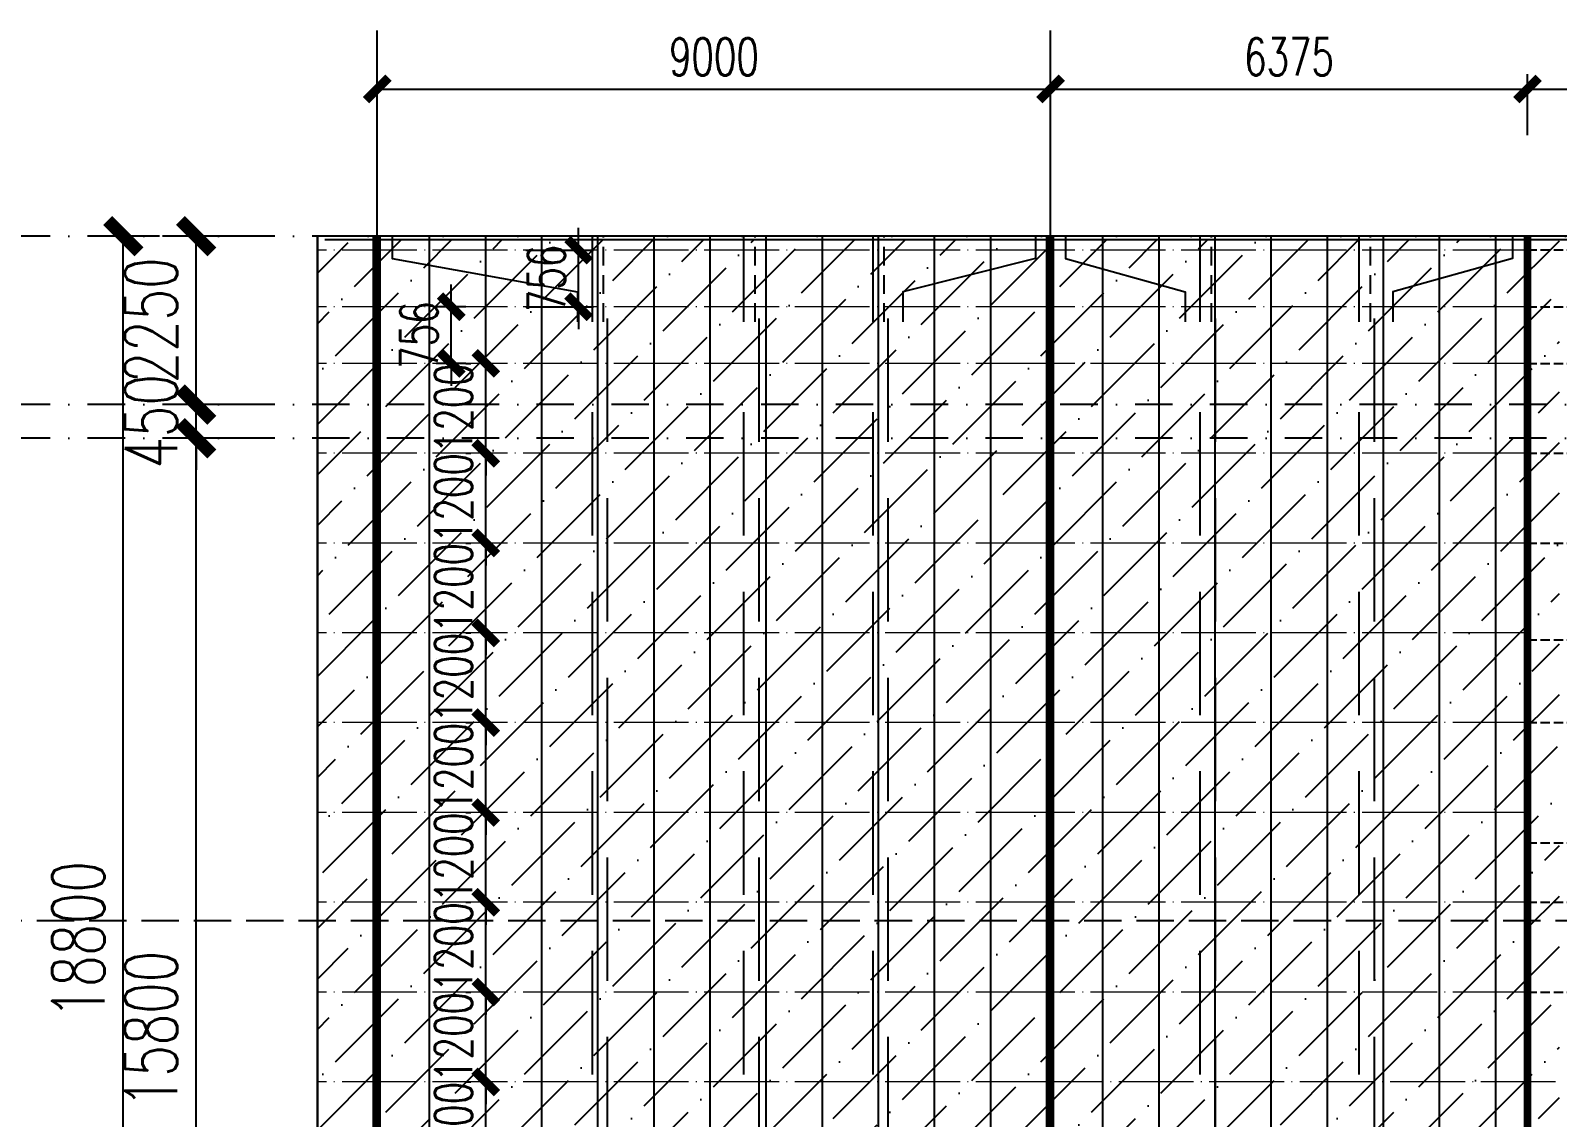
# Model space of a CAD drawing. Extents: x -2072575 to 87763, y -155913 to 742026.
# Drawn here: x -392849 to -372440, y 509940 to 524462 of the extents above; entities that cross this region are included whole.
import ezdxf

# ---------------------------------------------------------------- set-up
doc = ezdxf.new("R2010")
doc.units = 0
doc.header["$LTSCALE"] = 1000
for name, pattern in [('20剖面图$0$DASH', [0.35, 0.25, -0.1]), ('__DASH', [0.35, 0.25, -0.1]), ('CENTER', [2, 1.25, -0.25, 0.25, -0.25]), ('DASHDOT', [1, 0.5, -0.25, 0, -0.25]), ('DASHED', [0.75, 0.5, -0.25]), ('DOT', [0.25, 0, -0.25]), ('DOTE', [2.42, 2, -0.2, 0.02, -0.2])]:
    doc.linetypes.add(name, pattern=pattern)
doc.layers.get('Defpoints').update_dxf_attribs({"color": 210})
for name, color, linetype in [('!ZN1-填充-8', 8, 'Continuous'), ('12圆钢+30钢套管撑杆', 3, 'Continuous'), ('12圆钢斜拉条', 30, 'Continuous'), ('12圆钢直拉条', 22, 'Continuous'), ('60x60x5钢方管', 6, '20剖面图$0$DASH'), ('A-LIN-V', 9, 'Continuous'), ('A-云线', 50, 'Continuous'), ('DIM', 173, 'Continuous'), ('DOT', 8, 'DOT'), ('DOTE', 1, 'CENTER'), ('压型钢板', 23, 'Continuous')]:
    doc.layers.add(name, color=color, linetype=linetype)
doc.layers.add('A-加建区域', color=47, linetype='Continuous', plot=False)
doc.layers.add('冷弯薄壁C型钢 250x75x20x3.0', color=51, linetype='DOTE', lineweight=0)
doc.layers.add('梁', color=4, linetype='Continuous', lineweight=18)
doc.styles.add('DHTEXT-1', font='romans.shx', dxfattribs={"width": 0.7, "bigfont": 'chinese.shx'})
doc.dimstyles.new('ZN200', dxfattribs={"dimscale": 200, "dimtxt": 2.5, "dimasz": 1.5, "dimexe": 1, "dimexo": 2, "dimgap": 0.9, "dimtad": 1, "dimdec": 0, "dimdsep": 46, "dimtxsty": 'DHTEXT-1', "dimblk": 'ARCHTICK', "dimcen": 2.5, "dimclrd": 173, "dimclre": 173, "dimclrt": 7, "dimazin": 2, "dimtfac": 1, "dimtdec": 0, "dimtix": 1, "dimtmove": 2, "dimatfit": 3, "dimfxl": 0, "dimtolj": 1, "dimtzin": 0, "dimarcsym": 0})
doc.dimstyles.new('ZN280', dxfattribs={"dimscale": 280, "dimtxt": 2.5, "dimasz": 1.5, "dimexe": 1, "dimexo": 2, "dimgap": 0.9, "dimtad": 1, "dimdec": 0, "dimdsep": 46, "dimtxsty": 'DHTEXT-1', "dimblk": 'ARCHTICK', "dimcen": 2.5, "dimclrd": 173, "dimclre": 173, "dimclrt": 7, "dimazin": 2, "dimtfac": 1, "dimtdec": 0, "dimtix": 1, "dimtmove": 2, "dimatfit": 3, "dimfxl": 0, "dimarcsym": 0})

# ---------------------------------------------------------------- blocks, each defined once
blk = doc.blocks.new('20250905100330')
at = {"layer": '!ZN1-填充-8'}
h = blk.add_hatch(dxfattribs=at)
h.set_pattern_fill('ANSI36', color=252, scale=300, style=0)
h.set_pattern_definition([(45, (388215.23, -503214.68), (252.5697, 926.0889), [1190.625, -238.125, 0, -238.125])])
h.paths.add_polyline_path([(6500, 2400), (6500, 0), (5200, 0), (5200, 2400)])
h.paths.add_polyline_path([(15800, 0), (-800, 0), (-800, 18450), (15800, 18450)])
at = {"layer": 'A-LIN-V'}
for p, q in [((-800, 18500), (-800, -300)), ((184900, 18500), (-700, 18500)), ((184900, 18450), (-700, 18450))]:
    blk.add_line(p, q, dxfattribs=at)
at = {"layer": '压型钢板', "color": 252, "ltscale": 10}
for p, q in [((-800, 0), (-800, 18500)), ((-50, 0), (-50, 18500)), ((700, 0), (700, 18500)), ((1450, 0), (1450, 18500)), ((2200, 0), (2200, 18500)), ((2950, 0), (2950, 18500)), ((3700, 0), (3700, 18500)), ((4450, 0), (4450, 18500)), ((5200, 0), (5200, 18500)), ((5950, 2400), (5950, 18500)), ((6700, 0), (6700, 18500)), ((7450, 0), (7450, 18500)), ((8200, 0), (8200, 18500)), ((8950, 0), (8950, 18500)), ((9700, 0), (9700, 18500)), ((10450, 0), (10450, 18500)), ((11200, 0), (11200, 18500)), ((11950, 0), (11950, 18500)), ((12700, 0), (12700, 18500)), ((13450, 0), (13450, 18500)), ((14200, 0), (14200, 18500)), ((14950, 0), (14950, 18500))]:
    blk.add_line(p, q, dxfattribs=at)
blk = doc.blocks.new('_ArchTick')
at = {"color": 0, "linetype": 'ByBlock', "const_width": 0.4}
blk.add_lwpolyline([(-0.5, -0.5), (0.5, 0.5)], dxfattribs=at)
blk = doc.blocks.new('*D2473')
at = {"layer": 'Defpoints', "color": 0, "ltscale": 2800, "transparency": 16777216}
for p in [(-3394, 18500), (-2352, 18500), (-2352, -300)]:
    blk.add_point(p, dxfattribs=at)
at = {"layer": 'DIM', "color": 173, "linetype": 'ByBlock', "lineweight": -2, "ltscale": 2800, "transparency": 16777216}
for p, q in [((-2912, 18500), (-3674, 18500)), ((-3394, -300), (-3394, 18500)), ((-2912, -300), (-3674, -300))]:
    blk.add_line(p, q, dxfattribs=at)
at = {"layer": 'DIM', "color": 173, "lineweight": -2, "ltscale": 2800, "transparency": 16777216, "xscale": 420, "yscale": 420, "zscale": 420}
for p, rotation in [((-3394, 18500), 90), ((-3394, -300), 270)]:
    blk.add_blockref('_ArchTick', p, dxfattribs=dict(at, rotation=rotation))
at = {"layer": 'DIM', "color": 7, "ltscale": 2800, "transparency": 16777216, "insert": (-3996, 9100), "char_height": 700, "attachment_point": 5, "rotation": 90, "style": 'DHTEXT-1'}
blk.add_mtext('18800', dxfattribs=at)
blk = doc.blocks.new('*D2475')
at = {"layer": 'Defpoints', "color": 0, "ltscale": 2800, "transparency": 16777216}
for p in [(-2421, 15800), (-1087, 15800), (-1087, 0)]:
    blk.add_point(p, dxfattribs=at)
at = {"layer": 'DIM', "color": 173, "linetype": 'ByBlock', "lineweight": -2, "ltscale": 2800, "transparency": 16777216}
for p, q in [((-1647, 15800), (-2701, 15800)), ((-2421, 0), (-2421, 15800)), ((-1647, 0), (-2701, 0))]:
    blk.add_line(p, q, dxfattribs=at)
at = {"layer": 'DIM', "color": 173, "lineweight": -2, "ltscale": 2800, "transparency": 16777216, "xscale": 420, "yscale": 420, "zscale": 420}
for p, rotation in [((-2421, 15800), 90), ((-2421, 0), 270)]:
    blk.add_blockref('_ArchTick', p, dxfattribs=dict(at, rotation=rotation))
at = {"layer": 'DIM', "color": 7, "ltscale": 2800, "transparency": 16777216, "insert": (-3023, 7900), "char_height": 700, "attachment_point": 5, "rotation": 90, "style": 'DHTEXT-1'}
blk.add_mtext('15800', dxfattribs=at)
blk = doc.blocks.new('*D2476')
at = {"layer": 'Defpoints', "color": 0, "ltscale": 2800, "transparency": 16777216}
for p in [(-2421, 16250), (-1087, 16250), (-1087, 15800)]:
    blk.add_point(p, dxfattribs=at)
at = {"layer": 'DIM', "color": 173, "linetype": 'ByBlock', "lineweight": -2, "ltscale": 2800, "transparency": 16777216}
for p, q in [((-2421, 16250), (-2421, 16670)), ((-1647, 16250), (-2701, 16250)), ((-2421, 15800), (-2421, 16250)), ((-1647, 15800), (-2701, 15800)), ((-2421, 15800), (-2421, 15380))]:
    blk.add_line(p, q, dxfattribs=at)
at = {"layer": 'DIM', "color": 173, "lineweight": -2, "ltscale": 2800, "transparency": 16777216, "xscale": 420, "yscale": 420, "zscale": 420}
for p, rotation in [((-2421, 16250), 270), ((-2421, 15800), 90)]:
    blk.add_blockref('_ArchTick', p, dxfattribs=dict(at, rotation=rotation))
at = {"layer": 'DIM', "color": 7, "ltscale": 2800, "transparency": 16777216, "insert": (-3023, 16025), "char_height": 700, "attachment_point": 5, "rotation": 90, "style": 'DHTEXT-1'}
blk.add_mtext('450', dxfattribs=at)
blk = doc.blocks.new('*D2493')
at = {"layer": 'Defpoints', "color": 0, "ltscale": 2800, "transparency": 16777216}
for p in [(-2421, 18500), (-1087, 18500), (-1087, 16250)]:
    blk.add_point(p, dxfattribs=at)
at = {"layer": 'DIM', "color": 173, "linetype": 'ByBlock', "lineweight": -2, "ltscale": 2800, "transparency": 16777216}
for p, q in [((-1647, 18500), (-2701, 18500)), ((-2421, 16250), (-2421, 18500)), ((-1647, 16250), (-2701, 16250))]:
    blk.add_line(p, q, dxfattribs=at)
at = {"layer": 'DIM', "color": 173, "lineweight": -2, "ltscale": 2800, "transparency": 16777216, "xscale": 420, "yscale": 420, "zscale": 420}
for p, rotation in [((-2421, 18500), 90), ((-2421, 16250), 270)]:
    blk.add_blockref('_ArchTick', p, dxfattribs=dict(at, rotation=rotation))
at = {"layer": 'DIM', "color": 7, "ltscale": 2800, "transparency": 16777216, "insert": (-3023, 17375), "char_height": 700, "attachment_point": 5, "rotation": 90, "style": 'DHTEXT-1'}
blk.add_mtext('2250', dxfattribs=at)
blk = doc.blocks.new('*D3579')
at = {"layer": 'Defpoints', "color": 0, "ltscale": 10, "transparency": 16777216}
for p in [(-386629, 521527, 0), (-385524, 521527), (-386629, 520771)]:
    blk.add_point(p, dxfattribs=at)
at = {"layer": 'DIM', "color": 173, "linetype": 'ByBlock', "lineweight": -2, "ltscale": 10, "transparency": 16777216}
for p, q in [((-385524, 521527), (-385524, 521827)), ((-386229, 521527), (-385324, 521527)), ((-385524, 520771), (-385524, 521527)), ((-386229, 520771), (-385324, 520771)), ((-385524, 520771), (-385524, 520471))]:
    blk.add_line(p, q, dxfattribs=at)
at = {"layer": 'DIM', "color": 173, "lineweight": -2, "ltscale": 10, "transparency": 16777216, "xscale": 300, "yscale": 300, "zscale": 300}
for p, rotation in [((-385524, 521527), 270), ((-385524, 520771), 90)]:
    blk.add_blockref('_ArchTick', p, dxfattribs=dict(at, rotation=rotation))
at = {"layer": 'DIM', "color": 7, "ltscale": 10, "transparency": 16777216, "insert": (-385954, 521149), "char_height": 500, "attachment_point": 5, "rotation": 90, "style": 'DHTEXT-1'}
blk.add_mtext('\\A1;756', dxfattribs=at)
blk = doc.blocks.new('*D3580')
at = {"layer": 'Defpoints', "color": 0, "ltscale": 10, "transparency": 16777216}
for p in [(-387227, 520771), (-386629, 520771), (-386629, 520015)]:
    blk.add_point(p, dxfattribs=at)
at = {"layer": 'DIM', "color": 173, "linetype": 'ByBlock', "lineweight": -2, "ltscale": 10, "transparency": 16777216}
for p, q in [((-387227, 520771), (-387227, 521071)), ((-387029, 520771), (-387427, 520771)), ((-387227, 520015), (-387227, 520771)), ((-387029, 520015), (-387427, 520015)), ((-387227, 520015), (-387227, 519715))]:
    blk.add_line(p, q, dxfattribs=at)
at = {"layer": 'DIM', "color": 173, "lineweight": -2, "ltscale": 10, "transparency": 16777216, "xscale": 300, "yscale": 300, "zscale": 300}
for p, rotation in [((-387227, 520771), 270), ((-387227, 520015), 90)]:
    blk.add_blockref('_ArchTick', p, dxfattribs=dict(at, rotation=rotation))
at = {"layer": 'DIM', "color": 7, "ltscale": 10, "transparency": 16777216, "insert": (-387657, 520393), "char_height": 500, "attachment_point": 5, "rotation": 90, "style": 'DHTEXT-1'}
blk.add_mtext('\\A1;756', dxfattribs=at)
blk = doc.blocks.new('*D3581')
at = {"layer": 'Defpoints', "color": 0, "ltscale": 10, "transparency": 16777216}
for p in [(-386765, 520015), (-386629, 520015), (-386629, 518815)]:
    blk.add_point(p, dxfattribs=at)
at = {"layer": 'DIM', "color": 173, "linetype": 'ByBlock', "lineweight": -2, "ltscale": 10, "transparency": 16777216}
for p, q in [((-386765, 520015), (-386765, 520315)), ((-387029, 520015), (-386965, 520015)), ((-386765, 518815), (-386765, 520015)), ((-387029, 518815), (-386965, 518815)), ((-386765, 518815), (-386765, 518515))]:
    blk.add_line(p, q, dxfattribs=at)
at = {"layer": 'DIM', "color": 173, "lineweight": -2, "ltscale": 10, "transparency": 16777216, "xscale": 300, "yscale": 300, "zscale": 300}
for p, rotation in [((-386765, 520015), 270), ((-386765, 518815), 90)]:
    blk.add_blockref('_ArchTick', p, dxfattribs=dict(at, rotation=rotation))
at = {"layer": 'DIM', "color": 7, "ltscale": 10, "transparency": 16777216, "insert": (-387195, 519415), "char_height": 500, "attachment_point": 5, "rotation": 90, "style": 'DHTEXT-1'}
blk.add_mtext('\\A1;1200', dxfattribs=at)
blk = doc.blocks.new('*D3582')
at = {"layer": 'Defpoints', "color": 0, "ltscale": 10, "transparency": 16777216}
for p in [(-386765, 518815), (-386629, 518815), (-386629, 517615)]:
    blk.add_point(p, dxfattribs=at)
at = {"layer": 'DIM', "color": 173, "linetype": 'ByBlock', "lineweight": -2, "ltscale": 10, "transparency": 16777216}
for p, q in [((-386765, 518815), (-386765, 519115)), ((-387029, 518815), (-386965, 518815)), ((-386765, 517615), (-386765, 518815)), ((-387029, 517615), (-386965, 517615)), ((-386765, 517615), (-386765, 517315))]:
    blk.add_line(p, q, dxfattribs=at)
at = {"layer": 'DIM', "color": 173, "lineweight": -2, "ltscale": 10, "transparency": 16777216, "xscale": 300, "yscale": 300, "zscale": 300}
for p, rotation in [((-386765, 518815), 270), ((-386765, 517615), 90)]:
    blk.add_blockref('_ArchTick', p, dxfattribs=dict(at, rotation=rotation))
at = {"layer": 'DIM', "color": 7, "ltscale": 10, "transparency": 16777216, "insert": (-387195, 518215), "char_height": 500, "attachment_point": 5, "rotation": 90, "style": 'DHTEXT-1'}
blk.add_mtext('\\A1;1200', dxfattribs=at)
blk = doc.blocks.new('*D3583')
at = {"layer": 'Defpoints', "color": 0, "ltscale": 10, "transparency": 16777216}
for p in [(-386765, 517615), (-386629, 517615), (-386629, 516415)]:
    blk.add_point(p, dxfattribs=at)
at = {"layer": 'DIM', "color": 173, "linetype": 'ByBlock', "lineweight": -2, "ltscale": 10, "transparency": 16777216}
for p, q in [((-386765, 517615), (-386765, 517915)), ((-387029, 517615), (-386965, 517615)), ((-386765, 516415), (-386765, 517615)), ((-387029, 516415), (-386965, 516415)), ((-386765, 516415), (-386765, 516115))]:
    blk.add_line(p, q, dxfattribs=at)
at = {"layer": 'DIM', "color": 173, "lineweight": -2, "ltscale": 10, "transparency": 16777216, "xscale": 300, "yscale": 300, "zscale": 300}
for p, rotation in [((-386765, 517615), 270), ((-386765, 516415), 90)]:
    blk.add_blockref('_ArchTick', p, dxfattribs=dict(at, rotation=rotation))
at = {"layer": 'DIM', "color": 7, "ltscale": 10, "transparency": 16777216, "insert": (-387195, 517015), "char_height": 500, "attachment_point": 5, "rotation": 90, "style": 'DHTEXT-1'}
blk.add_mtext('\\A1;1200', dxfattribs=at)
blk = doc.blocks.new('*D3584')
at = {"layer": 'Defpoints', "color": 0, "ltscale": 10, "transparency": 16777216}
for p in [(-386765, 516415), (-386629, 516415), (-386629, 515215)]:
    blk.add_point(p, dxfattribs=at)
at = {"layer": 'DIM', "color": 173, "linetype": 'ByBlock', "lineweight": -2, "ltscale": 10, "transparency": 16777216}
for p, q in [((-386765, 516415), (-386765, 516715)), ((-387029, 516415), (-386965, 516415)), ((-386765, 515215), (-386765, 516415)), ((-387029, 515215), (-386965, 515215)), ((-386765, 515215), (-386765, 514915))]:
    blk.add_line(p, q, dxfattribs=at)
at = {"layer": 'DIM', "color": 173, "lineweight": -2, "ltscale": 10, "transparency": 16777216, "xscale": 300, "yscale": 300, "zscale": 300}
for p, rotation in [((-386765, 516415), 270), ((-386765, 515215), 90)]:
    blk.add_blockref('_ArchTick', p, dxfattribs=dict(at, rotation=rotation))
at = {"layer": 'DIM', "color": 7, "ltscale": 10, "transparency": 16777216, "insert": (-387195, 515815), "char_height": 500, "attachment_point": 5, "rotation": 90, "style": 'DHTEXT-1'}
blk.add_mtext('\\A1;1200', dxfattribs=at)
blk = doc.blocks.new('*D3585')
at = {"layer": 'Defpoints', "color": 0, "ltscale": 10, "transparency": 16777216}
for p in [(-386765, 515215), (-386629, 515215), (-386629, 514015)]:
    blk.add_point(p, dxfattribs=at)
at = {"layer": 'DIM', "color": 173, "linetype": 'ByBlock', "lineweight": -2, "ltscale": 10, "transparency": 16777216}
for p, q in [((-386765, 515215), (-386765, 515515)), ((-387029, 515215), (-386965, 515215)), ((-386765, 514015), (-386765, 515215)), ((-387029, 514015), (-386965, 514015)), ((-386765, 514015), (-386765, 513715))]:
    blk.add_line(p, q, dxfattribs=at)
at = {"layer": 'DIM', "color": 173, "lineweight": -2, "ltscale": 10, "transparency": 16777216, "xscale": 300, "yscale": 300, "zscale": 300}
for p, rotation in [((-386765, 515215), 270), ((-386765, 514015), 90)]:
    blk.add_blockref('_ArchTick', p, dxfattribs=dict(at, rotation=rotation))
at = {"layer": 'DIM', "color": 7, "ltscale": 10, "transparency": 16777216, "insert": (-387195, 514615), "char_height": 500, "attachment_point": 5, "rotation": 90, "style": 'DHTEXT-1'}
blk.add_mtext('\\A1;1200', dxfattribs=at)
blk = doc.blocks.new('*D3586')
at = {"layer": 'Defpoints', "color": 0, "ltscale": 10, "transparency": 16777216}
for p in [(-386765, 514015), (-386629, 514015), (-386629, 512815)]:
    blk.add_point(p, dxfattribs=at)
at = {"layer": 'DIM', "color": 173, "linetype": 'ByBlock', "lineweight": -2, "ltscale": 10, "transparency": 16777216}
for p, q in [((-386765, 514015), (-386765, 514315)), ((-387029, 514015), (-386965, 514015)), ((-386765, 512815), (-386765, 514015)), ((-387029, 512815), (-386965, 512815)), ((-386765, 512815), (-386765, 512515))]:
    blk.add_line(p, q, dxfattribs=at)
at = {"layer": 'DIM', "color": 173, "lineweight": -2, "ltscale": 10, "transparency": 16777216, "xscale": 300, "yscale": 300, "zscale": 300}
for p, rotation in [((-386765, 514015), 270), ((-386765, 512815), 90)]:
    blk.add_blockref('_ArchTick', p, dxfattribs=dict(at, rotation=rotation))
at = {"layer": 'DIM', "color": 7, "ltscale": 10, "transparency": 16777216, "insert": (-387195, 513415), "char_height": 500, "attachment_point": 5, "rotation": 90, "style": 'DHTEXT-1'}
blk.add_mtext('\\A1;1200', dxfattribs=at)
blk = doc.blocks.new('*D3587')
at = {"layer": 'Defpoints', "color": 0, "ltscale": 10, "transparency": 16777216}
for p in [(-386765, 512815), (-386629, 512815), (-386629, 511615)]:
    blk.add_point(p, dxfattribs=at)
at = {"layer": 'DIM', "color": 173, "linetype": 'ByBlock', "lineweight": -2, "ltscale": 10, "transparency": 16777216}
for p, q in [((-386765, 512815), (-386765, 513115)), ((-387029, 512815), (-386965, 512815)), ((-386765, 511615), (-386765, 512815)), ((-387029, 511615), (-386965, 511615)), ((-386765, 511615), (-386765, 511315))]:
    blk.add_line(p, q, dxfattribs=at)
at = {"layer": 'DIM', "color": 173, "lineweight": -2, "ltscale": 10, "transparency": 16777216, "xscale": 300, "yscale": 300, "zscale": 300}
for p, rotation in [((-386765, 512815), 270), ((-386765, 511615), 90)]:
    blk.add_blockref('_ArchTick', p, dxfattribs=dict(at, rotation=rotation))
at = {"layer": 'DIM', "color": 7, "ltscale": 10, "transparency": 16777216, "insert": (-387195, 512215), "char_height": 500, "attachment_point": 5, "rotation": 90, "style": 'DHTEXT-1'}
blk.add_mtext('\\A1;1200', dxfattribs=at)
blk = doc.blocks.new('*D3588')
at = {"layer": 'Defpoints', "color": 0, "ltscale": 10, "transparency": 16777216}
for p in [(-386765, 511615), (-386629, 511615), (-386629, 510415)]:
    blk.add_point(p, dxfattribs=at)
at = {"layer": 'DIM', "color": 173, "linetype": 'ByBlock', "lineweight": -2, "ltscale": 10, "transparency": 16777216}
for p, q in [((-386765, 511615), (-386765, 511915)), ((-387029, 511615), (-386965, 511615)), ((-386765, 510415), (-386765, 511615)), ((-387029, 510415), (-386965, 510415)), ((-386765, 510415), (-386765, 510115))]:
    blk.add_line(p, q, dxfattribs=at)
at = {"layer": 'DIM', "color": 173, "lineweight": -2, "ltscale": 10, "transparency": 16777216, "xscale": 300, "yscale": 300, "zscale": 300}
for p, rotation in [((-386765, 511615), 270), ((-386765, 510415), 90)]:
    blk.add_blockref('_ArchTick', p, dxfattribs=dict(at, rotation=rotation))
at = {"layer": 'DIM', "color": 7, "ltscale": 10, "transparency": 16777216, "insert": (-387195, 511015), "char_height": 500, "attachment_point": 5, "rotation": 90, "style": 'DHTEXT-1'}
blk.add_mtext('\\A1;1200', dxfattribs=at)
blk = doc.blocks.new('*D3589')
at = {"layer": 'Defpoints', "color": 0, "ltscale": 10, "transparency": 16777216}
for p in [(-386765, 510415), (-386629, 510415), (-386629, 509215)]:
    blk.add_point(p, dxfattribs=at)
at = {"layer": 'DIM', "color": 173, "linetype": 'ByBlock', "lineweight": -2, "ltscale": 10, "transparency": 16777216}
for p, q in [((-386765, 510415), (-386765, 510715)), ((-387029, 510415), (-386965, 510415)), ((-386765, 509215), (-386765, 510415)), ((-387029, 509215), (-386965, 509215)), ((-386765, 509215), (-386765, 508915))]:
    blk.add_line(p, q, dxfattribs=at)
at = {"layer": 'DIM', "color": 173, "lineweight": -2, "ltscale": 10, "transparency": 16777216, "xscale": 300, "yscale": 300, "zscale": 300}
for p, rotation in [((-386765, 510415), 270), ((-386765, 509215), 90)]:
    blk.add_blockref('_ArchTick', p, dxfattribs=dict(at, rotation=rotation))
at = {"layer": 'DIM', "color": 7, "ltscale": 10, "transparency": 16777216, "insert": (-387195, 509815), "char_height": 500, "attachment_point": 5, "rotation": 90, "style": 'DHTEXT-1'}
blk.add_mtext('\\A1;1200', dxfattribs=at)
blk = doc.blocks.new('*D3652')
at = {"layer": 'Defpoints', "color": 0, "ltscale": 10, "transparency": 16777216}
for p in [(-370215, 523681), (-372840, 522664), (-370215, 522664)]:
    blk.add_point(p, dxfattribs=at)
at = {"layer": 'DIM', "color": 173, "linetype": 'ByBlock', "lineweight": -2, "ltscale": 10, "transparency": 16777216}
for p, q in [((-372840, 523064), (-372840, 523881)), ((-370215, 523064), (-370215, 523881)), ((-372840, 523681), (-370215, 523681))]:
    blk.add_line(p, q, dxfattribs=at)
at = {"layer": 'DIM', "color": 173, "lineweight": -2, "ltscale": 10, "transparency": 16777216, "xscale": 300, "yscale": 300, "zscale": 300, "rotation": 180}
blk.add_blockref('_ArchTick', (-372840, 523681), dxfattribs=at)
at = {"layer": 'DIM', "color": 173, "lineweight": -2, "ltscale": 10, "transparency": 16777216, "xscale": 300, "yscale": 300, "zscale": 300}
blk.add_blockref('_ArchTick', (-370215, 523681), dxfattribs=at)
at = {"layer": 'DIM', "color": 7, "ltscale": 10, "transparency": 16777216, "insert": (-371528, 524111), "char_height": 500, "attachment_point": 5, "style": 'DHTEXT-1'}
blk.add_mtext('\\A1;2625', dxfattribs=at)
blk = doc.blocks.new('*D3653')
at = {"layer": 'Defpoints', "color": 0, "ltscale": 10, "transparency": 16777216}
for p in [(-372840, 523681), (-379215, 522664), (-372840, 522664)]:
    blk.add_point(p, dxfattribs=at)
at = {"layer": 'DIM', "color": 173, "linetype": 'ByBlock', "lineweight": -2, "ltscale": 10, "transparency": 16777216}
for p, q in [((-379215, 523064), (-379215, 523881)), ((-372840, 523064), (-372840, 523881)), ((-379215, 523681), (-372840, 523681))]:
    blk.add_line(p, q, dxfattribs=at)
at = {"layer": 'DIM', "color": 173, "lineweight": -2, "ltscale": 10, "transparency": 16777216, "xscale": 300, "yscale": 300, "zscale": 300, "rotation": 180}
blk.add_blockref('_ArchTick', (-379215, 523681), dxfattribs=at)
at = {"layer": 'DIM', "color": 173, "lineweight": -2, "ltscale": 10, "transparency": 16777216, "xscale": 300, "yscale": 300, "zscale": 300}
blk.add_blockref('_ArchTick', (-372840, 523681), dxfattribs=at)
at = {"layer": 'DIM', "color": 7, "ltscale": 10, "transparency": 16777216, "insert": (-376028, 524111), "char_height": 500, "attachment_point": 5, "style": 'DHTEXT-1'}
blk.add_mtext('\\A1;6375', dxfattribs=at)
blk = doc.blocks.new('*D3654')
at = {"layer": 'Defpoints', "color": 0, "ltscale": 10, "transparency": 16777216}
for p in [(-379215, 523681), (-388215, 522664), (-379215, 522664)]:
    blk.add_point(p, dxfattribs=at)
at = {"layer": 'DIM', "color": 173, "linetype": 'ByBlock', "lineweight": -2, "ltscale": 10, "transparency": 16777216}
for p, q in [((-388215, 523064), (-388215, 523881)), ((-379215, 523064), (-379215, 523881)), ((-388215, 523681), (-379215, 523681))]:
    blk.add_line(p, q, dxfattribs=at)
at = {"layer": 'DIM', "color": 173, "lineweight": -2, "ltscale": 10, "transparency": 16777216, "xscale": 300, "yscale": 300, "zscale": 300, "rotation": 180}
blk.add_blockref('_ArchTick', (-388215, 523681), dxfattribs=at)
at = {"layer": 'DIM', "color": 173, "lineweight": -2, "ltscale": 10, "transparency": 16777216, "xscale": 300, "yscale": 300, "zscale": 300}
blk.add_blockref('_ArchTick', (-379215, 523681), dxfattribs=at)
at = {"layer": 'DIM', "color": 7, "ltscale": 10, "transparency": 16777216, "insert": (-383715, 524111), "char_height": 500, "attachment_point": 5, "style": 'DHTEXT-1'}
blk.add_mtext('\\A1;9000', dxfattribs=at)
blk = doc.blocks.new('20250821140405')
at = {"layer": 'DOT', "linetype": 'DASHDOT'}
for p, q in [((192648.2, 18500), (-7043.9, 18500)), ((192648.2, 16250), (-7043.9, 16250)), ((192648.2, 15800), (-7043.9, 15800))]:
    blk.add_line(p, q, dxfattribs=at)
at = {"layer": 'DOTE', "ltscale": 280}
for p, q in [((0, -5350), (0, 21247.6)), ((9000, -5350), (9000, 21247.6))]:
    blk.add_line(p, q, dxfattribs=at)
at = {"layer": 'DIM', "ltscale": 2800}
for p1, p2, distance, picture, middle in [((-2352.3, -300), (-2352.3, 18500), 1041.7, '*D2473', (-3996, 9100)), ((-1087.3, 16250), (-1087.3, 18500), 1333.3, '*D2493', (-3022.6, 17375)), ((-1087.3, 15800), (-1087.3, 16250), 1333.3, '*D2476', (-3022.6, 16025)), ((-1087.3, 0), (-1087.3, 15800), 1333.3, '*D2475', (-3022.6, 7900))]:
    dim = blk.add_aligned_dim(p1=p1, p2=p2, distance=distance, dimstyle='ZN280', dxfattribs=at)
    dim.commit()
    dim.dimension.update_dxf_attribs({"geometry": picture, "text_midpoint": middle})

msp = doc.modelspace()

# ---------------------------------------------------------------- linework, layer by layer
at = {"layer": 'A-加建区域', "linetype": '__DASH', "ltscale": 2}
msp.add_line((-195567, 512564.7), (-395259.1, 512564.7), dxfattribs=at)

# ---------------------------------------------------------------- dimensions: what is measured, and where the dimension line sits
at = {"layer": 'DIM', "ltscale": 10}
for base, p1, p2, picture, middle in [((-379215.2, 523681.3), (-388215.2, 522664.2), (-379215.2, 522664.2), '*D3654', (-383715.2, 524111.3)), ((-372840.2, 523681.3), (-379215.2, 522664.2), (-372840.2, 522664.2), '*D3653', (-376027.7, 524111.3)), ((-370215.2, 523681.3), (-372840.2, 522664.2), (-370215.2, 522664.2), '*D3652', (-371527.7, 524111.3))]:
    dim = msp.add_linear_dim(base=base, p1=p1, p2=p2, dimstyle='ZN200', override={"dimfxl": 2}, dxfattribs=at)
    dim.commit()
    dim.dimension.update_dxf_attribs({"geometry": picture, "text_midpoint": middle})

# ---------------------------------------------------------------- next in the draw order: block references
at = {"layer": '12圆钢直拉条', "ltscale": 1000}
msp.add_blockref('20250905100330', (-388215.2, 503214.7), dxfattribs=at)

# ---------------------------------------------------------------- next in the draw order: linework, layer by layer
at = {"layer": '12圆钢+30钢套管撑杆', "color": 3}
for p, q in [((-385340.2, 520570.9), (-385340.2, 521714.7)), ((-383315.3, 520570.9), (-383315.3, 521714.7)), ((-381588.5, 520570.9), (-381588.5, 521714.7)), ((-377215.2, 520570.9), (-377215.2, 521714.7)), ((-375090.2, 520570.9), (-375090.2, 521714.7))]:
    msp.add_line(p, q, dxfattribs=at)
at = {"layer": '12圆钢+30钢套管撑杆', "color": 3, "linetype": 'DASHED', "ltscale": 0.5}
for p, q in [((-385190.2, 520570.9), (-385190.2, 521714.7)), ((-383165.3, 520570.9), (-383165.3, 521714.7)), ((-381438.5, 520570.9), (-381438.5, 521714.7)), ((-377065.2, 520570.9), (-377065.2, 521714.7)), ((-374940.2, 520570.9), (-374940.2, 521714.7))]:
    msp.add_line(p, q, dxfattribs=at)
at = {"layer": '12圆钢斜拉条', "ltscale": 1000}
for points in [[(-388015.2, 521714.7), (-388015.2, 521414.7), (-385540.2, 520970.9), (-385540.2, 520570.9)], [(-379415.2, 521714.7), (-379415.2, 521414.7), (-381188.5, 520970.9), (-381188.5, 520570.9)], [(-379015.2, 521714.7), (-379015.2, 521414.7), (-377415.2, 520970.9), (-377415.2, 520570.9)], [(-373040.2, 521714.7), (-373040.2, 521414.7), (-374640.2, 520970.9), (-374640.2, 520570.9)]]:
    msp.add_lwpolyline(points, dxfattribs=at)
at = {"layer": '12圆钢直拉条', "ltscale": 1000}
for p, q in [((-385140.2, 520614.7), (-385140.2, 518964.7)), ((-383115.3, 520614.7), (-383115.3, 518964.7)), ((-381388.5, 520614.7), (-381388.5, 518964.7)), ((-377015.2, 520614.7), (-377015.2, 518964.7)), ((-374890.2, 520614.7), (-374890.2, 518964.7)), ((-385340.2, 517714.7), (-385340.2, 519364.7)), ((-383315.3, 517714.7), (-383315.3, 519364.7)), ((-381588.5, 517714.7), (-381588.5, 519364.7)), ((-377215.2, 517714.7), (-377215.2, 519364.7)), ((-375090.2, 517714.7), (-375090.2, 519364.7)), ((-385140.2, 518214.7), (-385140.2, 516564.7)), ((-383115.3, 518214.7), (-383115.3, 516564.7)), ((-381388.5, 518214.7), (-381388.5, 516564.7)), ((-377015.2, 518214.7), (-377015.2, 516564.7)), ((-374890.2, 518214.7), (-374890.2, 516564.7)), ((-385340.2, 515314.7), (-385340.2, 516964.7)), ((-383315.3, 515314.7), (-383315.3, 516964.7)), ((-381588.5, 515314.7), (-381588.5, 516964.7)), ((-377215.2, 515314.7), (-377215.2, 516964.7)), ((-375090.2, 515314.7), (-375090.2, 516964.7)), ((-385140.2, 515814.7), (-385140.2, 514164.7)), ((-383115.3, 515814.7), (-383115.3, 514164.7)), ((-381388.5, 515814.7), (-381388.5, 514164.7)), ((-377015.2, 515814.7), (-377015.2, 514164.7)), ((-374890.2, 515814.7), (-374890.2, 514164.7)), ((-385340.2, 512914.7), (-385340.2, 514564.7)), ((-383315.3, 512914.7), (-383315.3, 514564.7)), ((-381588.5, 512914.7), (-381588.5, 514564.7)), ((-377215.2, 512914.7), (-377215.2, 514564.7)), ((-375090.2, 512914.7), (-375090.2, 514564.7)), ((-385140.2, 513414.7), (-385140.2, 511764.7)), ((-383115.3, 513414.7), (-383115.3, 511764.7)), ((-381388.5, 513414.7), (-381388.5, 511764.7)), ((-377015.2, 513414.7), (-377015.2, 511764.7)), ((-374890.2, 513414.7), (-374890.2, 511764.7)), ((-385340.2, 510514.7), (-385340.2, 512164.7)), ((-383315.3, 510514.7), (-383315.3, 512164.7)), ((-381588.5, 510514.7), (-381588.5, 512164.7)), ((-377215.2, 510514.7), (-377215.2, 512164.7)), ((-375090.2, 510514.7), (-375090.2, 512164.7)), ((-385140.2, 511014.7), (-385140.2, 509364.7)), ((-383115.3, 511014.7), (-383115.3, 509364.7)), ((-381388.5, 511014.7), (-381388.5, 509364.7)), ((-377015.2, 511014.7), (-377015.2, 509364.7)), ((-374890.2, 511014.7), (-374890.2, 509364.7))]:
    msp.add_line(p, q, dxfattribs=at)
at = {"layer": '60x60x5钢方管', "ltscale": 0.5}
for p, q in [((-372840.2, 521531.8, 0), (-370215.2, 521531.8, 0)), ((-372840.2, 520770.9), (-370215.2, 520770.9)), ((-372840.2, 520014.7), (-370215.2, 520014.7)), ((-372840.2, 518814.7), (-370215.2, 518814.7)), ((-372840.2, 517614.7), (-370215.2, 517614.7)), ((-372840.2, 516319.7), (-370215.2, 516319.7)), ((-372840.2, 515214.7), (-370215.2, 515214.7)), ((-372840.2, 513609.7), (-370215.2, 513609.7)), ((-372840.2, 512814.7), (-370215.2, 512814.7)), ((-372840.2, 511614.7), (-370215.2, 511614.7))]:
    msp.add_line(p, q, dxfattribs=at)
at = {"layer": '冷弯薄壁C型钢 250x75x20x3.0', "ltscale": 0.5}
for p, q in [((-379215.2, 521526.8, 0), (-389015.2, 521526.8, 0)), ((-372840.2, 521526.8, 0), (-379215.2, 521526.8, 0)), ((-379215.2, 520770.9), (-389015.2, 520770.9)), ((-372840.2, 520770.9), (-379215.2, 520770.9)), ((-379215.2, 520014.7), (-389015.2, 520014.7)), ((-372840.2, 520014.7), (-379215.2, 520014.7)), ((-379215.2, 518814.7), (-389015.2, 518814.7)), ((-372840.2, 518814.7), (-379215.2, 518814.7)), ((-379215.2, 517614.7), (-389015.2, 517614.7)), ((-372840.2, 517614.7), (-379215.2, 517614.7)), ((-379215.2, 516414.7), (-389015.2, 516414.7)), ((-372840.2, 516414.7), (-379215.2, 516414.7)), ((-379215.2, 515214.7), (-389015.2, 515214.7)), ((-372840.2, 515214.7), (-379215.2, 515214.7)), ((-379215.2, 514014.7), (-389015.2, 514014.7)), ((-372840.2, 514014.7), (-379215.2, 514014.7)), ((-379215.2, 512814.7), (-389015.2, 512814.7)), ((-372840.2, 512814.7), (-379215.2, 512814.7)), ((-379215.2, 511614.7), (-389015.2, 511614.7)), ((-372840.2, 511614.7), (-379215.2, 511614.7)), ((-379215.2, 510414.7), (-389015.2, 510414.7)), ((-372465.2, 510414.7), (-379215.2, 510414.7))]:
    msp.add_line(p, q, dxfattribs=at)
at = {"layer": '梁', "ltscale": 10, "const_width": 100}
for points in [[(-388215.2, 521714.7), (-388215.2, 502914.7)], [(-379215.2, 521714.7), (-379215.2, 502914.7)]]:
    msp.add_lwpolyline(points, dxfattribs=at)
at = {"layer": '梁', "color": 1, "ltscale": 10, "const_width": 100}
msp.add_lwpolyline([(-372840.2, 521714.7), (-372840.2, 502914.7)], dxfattribs=at)

# ---------------------------------------------------------------- next in the draw order: block references
at = {"layer": 'A-云线', "ltscale": 10}
msp.add_blockref('20250821140405', (-388215.2, 503214.7), dxfattribs=at)

# ---------------------------------------------------------------- next in the draw order: dimensions: what is measured, and where the dimension line sits
at = {"layer": 'DIM', "ltscale": 10}
for base, p1, p2, picture, middle in [((-385523.9, 521526.8), (-386629.5, 520770.9), (-386629.5, 521526.8, 0), '*D3579', (-385953.9, 521148.8)), ((-387226.8, 520770.9), (-386629.5, 520014.7), (-386629.5, 520770.9), '*D3580', (-387656.8, 520392.8)), ((-386765.2, 520014.7), (-386629.5, 518814.7), (-386629.5, 520014.7), '*D3581', (-387195.2, 519414.7)), ((-386765.2, 518814.7), (-386629.5, 517614.7), (-386629.5, 518814.7), '*D3582', (-387195.2, 518214.7)), ((-386765.2, 517614.7), (-386629.5, 516414.7), (-386629.5, 517614.7), '*D3583', (-387195.2, 517014.7)), ((-386765.2, 516414.7), (-386629.5, 515214.7), (-386629.5, 516414.7), '*D3584', (-387195.2, 515814.7)), ((-386765.2, 515214.7), (-386629.5, 514014.7), (-386629.5, 515214.7), '*D3585', (-387195.2, 514614.7)), ((-386765.2, 514014.7), (-386629.5, 512814.7), (-386629.5, 514014.7), '*D3586', (-387195.2, 513414.7)), ((-386765.2, 512814.7), (-386629.5, 511614.7), (-386629.5, 512814.7), '*D3587', (-387195.2, 512214.7)), ((-386765.2, 511614.7), (-386629.5, 510414.7), (-386629.5, 511614.7), '*D3588', (-387195.2, 511014.7)), ((-386765.2, 510414.7), (-386629.5, 509214.7), (-386629.5, 510414.7), '*D3589', (-387195.2, 509814.7))]:
    dim = msp.add_linear_dim(base=base, p1=p1, p2=p2, angle=90, dimstyle='ZN200', override={"dimfxl": 2}, dxfattribs=at)
    dim.commit()
    dim.dimension.update_dxf_attribs({"geometry": picture, "text_midpoint": middle})

doc.saveas('drawing.dxf')
